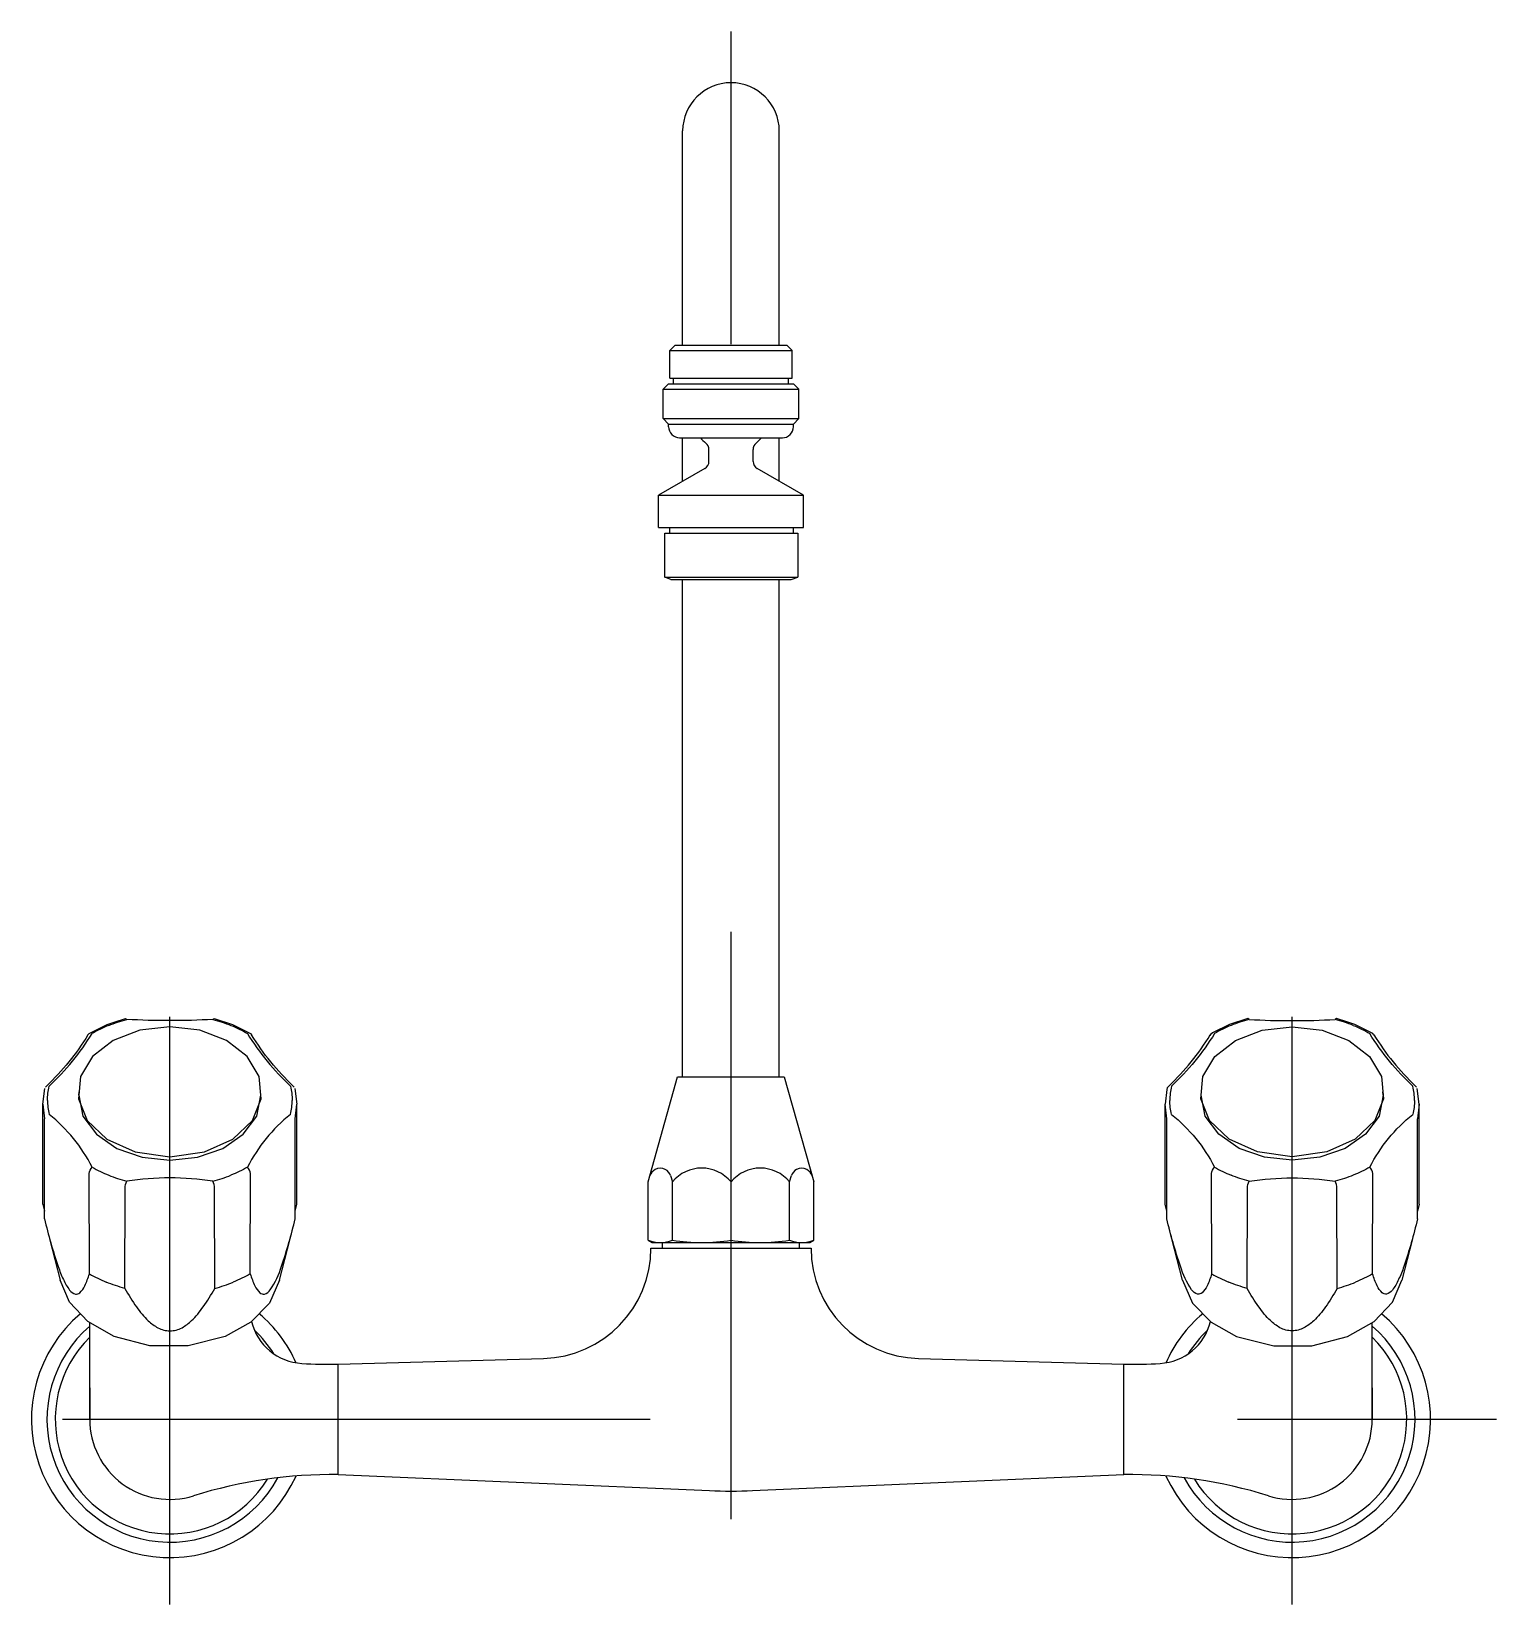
# Model space of a CAD drawing. Extents: x -79.375 to -79.125, y -14.656 to -14.388.
import ezdxf

# ---------------------------------------------------------------- set-up
doc = ezdxf.new("R2010")
doc.units = 0
doc.header["$LTSCALE"] = 0.2
doc.header["$MEASUREMENT"] = 0
doc.linetypes.add('AXES', pattern=[0.54, 0.3, -0.08, 0.08, -0.08])
doc.linetypes.add('CONTINU', pattern=[0])
doc.layers.get('0').update_dxf_attribs({"linetype": 'CONTINUOUS'})
doc.layers.add('DECA_EIXOS', color=5, linetype='AXES')

msp = doc.modelspace()

# ---------------------------------------------------------------- linework, layer by layer
at = {"linetype": 'CONTINU'}
for points in [[(-79.24723, -14.40488, 0.992808), (-79.26368, -14.40488)], [(-79.26608, -14.45526, 0.415833), (-79.2642, -14.45715)], [(-79.24671, -14.45715, 0.415111), (-79.24483, -14.45527)], [(-79.26066, -14.45715, 0.046952), (-79.25974, -14.45804)], [(-79.25921, -14.45915, 0.230081), (-79.25974, -14.45804)], [(-79.25117, -14.45804, 0.229176), (-79.25169, -14.45915)], [(-79.25117, -14.45804, 0.046846), (-79.25025, -14.45715)], [(-79.25991, -14.46238, 0.267952), (-79.2592, -14.46116)], [(-79.25168, -14.46116, 0.267941), (-79.25098, -14.46238)], [(-79.37149, -14.56751, 0.064458), (-79.36415, -14.55852)], [(-79.36136, -14.55715, 0.034202), (-79.36415, -14.55852)], [(-79.36136, -14.55715, -0.031965), (-79.35829, -14.55613)], [(-79.34362, -14.55613, -0.028424), (-79.35829, -14.55613)], [(-79.34362, -14.55613, -0.031991), (-79.34055, -14.55715)], [(-79.34055, -14.55715, -0.0342), (-79.33776, -14.55852)], [(-79.33776, -14.55852, 0.064459), (-79.33042, -14.56751)], [(-79.17315, -14.55852, -0.064458), (-79.18049, -14.56751)], [(-79.17036, -14.55715, 0.034198), (-79.17315, -14.55852)], [(-79.16729, -14.55613, 0.031993), (-79.17036, -14.55715)], [(-79.16729, -14.55613, 0.028424), (-79.15262, -14.55613)], [(-79.14955, -14.55715, 0.031964), (-79.15262, -14.55613)], [(-79.14955, -14.55715, -0.034201), (-79.14676, -14.55852)], [(-79.13942, -14.56751, -0.064459), (-79.14676, -14.55852)], [(-79.36488, -14.55877, -0.065439), (-79.37195, -14.56747)], [(-79.32996, -14.56747, -0.065438), (-79.33703, -14.55877)], [(-79.18095, -14.56747, 0.065439), (-79.17388, -14.55877)], [(-79.14603, -14.55877, 0.06544), (-79.13896, -14.56747)], [(-79.37176, -14.5699, -0.057477), (-79.37149, -14.56751)], [(-79.33042, -14.56751, -0.057515), (-79.33014, -14.5699)], [(-79.18049, -14.56751, 0.057518), (-79.18076, -14.5699)], [(-79.13914, -14.5699, 0.057479), (-79.13942, -14.56751)], [(-79.37176, -14.5699, 0.057484), (-79.37149, -14.57229)], [(-79.33042, -14.57229, 0.057506), (-79.33014, -14.5699)], [(-79.18049, -14.57229, -0.057517), (-79.18076, -14.5699)], [(-79.13914, -14.5699, -0.057483), (-79.13942, -14.57229)], [(-79.36415, -14.58128, 0.105144), (-79.37149, -14.57229)], [(-79.33042, -14.57229, 0.105148), (-79.33776, -14.58128)], [(-79.18049, -14.57229, -0.105146), (-79.17315, -14.58128)], [(-79.14676, -14.58128, -0.105145), (-79.13942, -14.57229)], [(-79.36466, -14.58238, -0.182972), (-79.36415, -14.58128)], [(-79.36415, -14.58128, 0.034206), (-79.36136, -14.58264)], [(-79.36136, -14.58264, 0.031968), (-79.35829, -14.58367)], [(-79.34362, -14.58367, 0.031983), (-79.34055, -14.58264)], [(-79.33776, -14.58128, -0.034216), (-79.34055, -14.58264)], [(-79.33725, -14.58238, 0.182975), (-79.33776, -14.58128)], [(-79.26835, -14.58167, 0.185781), (-79.26927, -14.58277)], [(-79.26663, -14.58167, 0.283666), (-79.26835, -14.58167)], [(-79.26573, -14.5827, 0.1769), (-79.26663, -14.58167)], [(-79.25545, -14.58377, 0.468794), (-79.26542, -14.58377)], [(-79.24548, -14.58377, 0.468795), (-79.25545, -14.58377)], [(-79.24428, -14.58167, 0.177018), (-79.24518, -14.5827)], [(-79.24256, -14.58167, 0.285004), (-79.24428, -14.58167)], [(-79.24164, -14.58277, 0.186176), (-79.24256, -14.58167)], [(-79.17366, -14.58238, -0.182973), (-79.17315, -14.58128)], [(-79.17315, -14.58128, 0.034218), (-79.17036, -14.58264)], [(-79.16729, -14.58367, -0.031983), (-79.17036, -14.58264)], [(-79.14955, -14.58264, -0.031968), (-79.15262, -14.58367)], [(-79.14676, -14.58128, -0.034204), (-79.14955, -14.58264)], [(-79.14625, -14.58238, 0.182966), (-79.14676, -14.58128)], [(-79.35858, -14.58486, -0.098109), (-79.35829, -14.58367)], [(-79.34362, -14.58367, 0.078482), (-79.35829, -14.58367)], [(-79.34333, -14.58486, 0.098153), (-79.34362, -14.58367)], [(-79.16758, -14.58486, -0.098128), (-79.16729, -14.58367)], [(-79.16729, -14.58367, -0.078482), (-79.15262, -14.58367)], [(-79.15233, -14.58486, 0.098112), (-79.15262, -14.58367)], [(-79.37228, -14.59007, 0.023091), (-79.36996, -14.59816, 0.022396), (-79.36907, -14.60041, 0.05865), (-79.368, -14.6022)], [(-79.33385, -14.60213, 0.073396), (-79.33193, -14.59812, 0.022858), (-79.32963, -14.59007)], [(-79.17706, -14.60213, -0.073394), (-79.17898, -14.59812, -0.02286), (-79.18128, -14.59007)], [(-79.13863, -14.59007, -0.023091), (-79.14094, -14.59816, -0.022395), (-79.14184, -14.60041, -0.058652), (-79.1429, -14.6022)], [(-79.28737, -14.61384, 0.406441), (-79.26908, -14.59504)], [(-79.26955, -14.5937, 0.197191), (-79.26543, -14.5937)], [(-79.26543, -14.5937, 0.081682), (-79.25545, -14.5937)], [(-79.25545, -14.5937, 0.081683), (-79.24549, -14.5937)], [(-79.24549, -14.5937, 0.197179), (-79.24136, -14.5937)], [(-79.24183, -14.59505, 0.406298), (-79.22354, -14.61384)], [(-79.368, -14.6022, 0.176629), (-79.36702, -14.60288, 0.205119), (-79.36628, -14.60264, 0.108059), (-79.36542, -14.60146, 0.040856), (-79.36465, -14.59943)], [(-79.36465, -14.59943, 0.034576), (-79.36176, -14.60084)], [(-79.35859, -14.6019, -0.03171), (-79.36176, -14.60084)], [(-79.34332, -14.6019, 0.031492), (-79.34016, -14.60084)], [(-79.33726, -14.59943, -0.03466), (-79.34016, -14.60084)], [(-79.33726, -14.59943, 0.041315), (-79.33648, -14.60148, 0.108685), (-79.33562, -14.60265, 0.20692), (-79.33486, -14.60288, 0.161938), (-79.33385, -14.60213)], [(-79.17365, -14.59943, -0.04131), (-79.17443, -14.60148, -0.108687), (-79.17529, -14.60265, -0.206917), (-79.17605, -14.60288, -0.161928), (-79.17706, -14.60213)], [(-79.17365, -14.59943, 0.034658), (-79.17075, -14.60084)], [(-79.16759, -14.6019, -0.031492), (-79.17075, -14.60084)], [(-79.15232, -14.6019, 0.03149), (-79.14915, -14.60084)], [(-79.14626, -14.59943, -0.034575), (-79.14915, -14.60084)], [(-79.1429, -14.6022, -0.176628), (-79.14389, -14.60288, -0.205127), (-79.14463, -14.60264, -0.108067), (-79.14549, -14.60146, -0.040846), (-79.14626, -14.59943)], [(-79.35859, -14.6019, 0.029192), (-79.35663, -14.60507, 0.049872), (-79.35463, -14.60742, 0.064756), (-79.35297, -14.60862, 0.113752), (-79.35095, -14.60914)], [(-79.35095, -14.60914, 0.118147), (-79.34887, -14.60859, 0.064039), (-79.34726, -14.60739, 0.049683), (-79.34526, -14.60504, 0.028902), (-79.34332, -14.6019)], [(-79.15995, -14.60914, -0.121155), (-79.16204, -14.60859, -0.064037), (-79.16365, -14.60739, -0.049684), (-79.16565, -14.60504, -0.028902), (-79.16759, -14.6019)], [(-79.15232, -14.6019, -0.029194), (-79.15428, -14.60507, -0.049871), (-79.15628, -14.60742, -0.064762), (-79.15794, -14.60862, -0.11375), (-79.15995, -14.60914)], [(-79.36617, -14.60621, 1.252174), (-79.32948, -14.63384)], [(-79.32944, -14.61461, 0.112964), (-79.33575, -14.60621)], [(-79.17516, -14.60621, 0.112965), (-79.18147, -14.61461)], [(-79.18143, -14.63384, 1.252174), (-79.14474, -14.60621)], [(-79.36458, -14.60832, 1.20119), (-79.33256, -14.63415)], [(-79.33705, -14.60755, 0.328335), (-79.32849, -14.61468)], [(-79.33326, -14.61303, 0.062303), (-79.33656, -14.60902)], [(-79.18242, -14.61468, 0.328334), (-79.17386, -14.60755)], [(-79.17834, -14.63415, 1.201192), (-79.14633, -14.60832)], [(-79.17435, -14.60902, 0.062304), (-79.17765, -14.61303)], [(-79.36458, -14.61023, 1.132016), (-79.33432, -14.63438)], [(-79.17659, -14.63438, 1.132017), (-79.14633, -14.61023)], [(-79.32849, -14.61468, 0.021164), (-79.32229, -14.61479)], [(-79.18862, -14.61479, 0.021164), (-79.18242, -14.61468)], [(-79.36458, -14.62417, 0.505827), (-79.34691, -14.6372)], [(-79.164, -14.6372, 0.505426), (-79.14633, -14.62419)], [(-79.32229, -14.63358, 0.077808), (-79.34691, -14.6372)], [(-79.164, -14.6372, 0.077808), (-79.18862, -14.63358)], [(-79.25912, -14.63632, 0.021681), (-79.25179, -14.63632)]]:
    msp.add_lwpolyline(points, format="xyb", dxfattribs=at)
for points in [[(-79.26368, -14.44136), (-79.26368, -14.40488)], [(-79.24723, -14.44136), (-79.24723, -14.40488)], [(-79.26589, -14.4423), (-79.26495, -14.44136)], [(-79.26589, -14.447), (-79.26589, -14.4423)], [(-79.26589, -14.4423), (-79.24502, -14.4423)], [(-79.26495, -14.44136), (-79.24596, -14.44136)], [(-79.24596, -14.44136), (-79.24502, -14.4423)], [(-79.24502, -14.447), (-79.24502, -14.4423)], [(-79.26702, -14.44888), (-79.26608, -14.44794)], [(-79.26702, -14.45387), (-79.26702, -14.44888)], [(-79.26702, -14.44888), (-79.24389, -14.44888)], [(-79.26608, -14.44794), (-79.24483, -14.44794)], [(-79.26589, -14.447), (-79.24502, -14.447)], [(-79.26523, -14.44794), (-79.26523, -14.447)], [(-79.24568, -14.44794), (-79.24568, -14.447)], [(-79.24483, -14.44794), (-79.24389, -14.44888)], [(-79.24389, -14.45386), (-79.24389, -14.44888)], [(-79.26702, -14.45387), (-79.24389, -14.45386)], [(-79.26702, -14.45387), (-79.26608, -14.4548)], [(-79.24483, -14.4548), (-79.24389, -14.45386)], [(-79.26608, -14.45526), (-79.26608, -14.4548)], [(-79.26608, -14.4548), (-79.24483, -14.4548)], [(-79.24483, -14.45527), (-79.24483, -14.4548)], [(-79.2642, -14.45715), (-79.24671, -14.45715)], [(-79.26368, -14.46456), (-79.26368, -14.45715)], [(-79.2592, -14.46116), (-79.25921, -14.45915)], [(-79.25168, -14.46116), (-79.25169, -14.45915)], [(-79.24723, -14.46455), (-79.24723, -14.45715)], [(-79.25991, -14.46238), (-79.26779, -14.46693)], [(-79.24309, -14.46693), (-79.25098, -14.46238)], [(-79.26779, -14.47239), (-79.26779, -14.46693)], [(-79.26779, -14.46693), (-79.24309, -14.46693)], [(-79.24309, -14.47239), (-79.24309, -14.46693)], [(-79.26779, -14.47239), (-79.24309, -14.47239)], [(-79.26593, -14.47239), (-79.26592, -14.47335)], [(-79.24488, -14.47239), (-79.24487, -14.47335)], [(-79.26672, -14.48087), (-79.26672, -14.47335)], [(-79.26672, -14.47335), (-79.24407, -14.47335)], [(-79.24407, -14.47335), (-79.24407, -14.48087)], [(-79.26567, -14.48124), (-79.26672, -14.48087)], [(-79.26672, -14.48087), (-79.24407, -14.48087)], [(-79.24523, -14.48124), (-79.24407, -14.48087)], [(-79.26567, -14.48124), (-79.24523, -14.48124)], [(-79.26368, -14.56591), (-79.26368, -14.48122)], [(-79.24723, -14.56591), (-79.24723, -14.48124)], [(-79.36164, -14.55702), (-79.35849, -14.55597)], [(-79.36026, -14.55656), (-79.35849, -14.55597)], [(-79.35849, -14.55597), (-79.35829, -14.55613)], [(-79.34362, -14.55613), (-79.34342, -14.55597)], [(-79.34342, -14.55597), (-79.34027, -14.55702)], [(-79.16749, -14.55597), (-79.17064, -14.55702)], [(-79.16729, -14.55613), (-79.16749, -14.55597)], [(-79.15242, -14.55597), (-79.15262, -14.55613)], [(-79.15065, -14.55656), (-79.15242, -14.55597)], [(-79.14927, -14.55702), (-79.15242, -14.55597)], [(-79.36488, -14.55877), (-79.36467, -14.55853)], [(-79.36467, -14.55853), (-79.36164, -14.55702)], [(-79.34027, -14.55702), (-79.33724, -14.55853)], [(-79.33724, -14.55853), (-79.33703, -14.55877)], [(-79.17379, -14.55866), (-79.17395, -14.55889)], [(-79.17351, -14.55842), (-79.17388, -14.55877)], [(-79.17064, -14.55702), (-79.17351, -14.55842)], [(-79.14624, -14.55853), (-79.14927, -14.55702)], [(-79.14603, -14.55877), (-79.14624, -14.55853)], [(-79.26955, -14.58377), (-79.26453, -14.56591)], [(-79.26453, -14.56591), (-79.24638, -14.56591)], [(-79.24638, -14.56591), (-79.24136, -14.58377)], [(-79.37257, -14.57056), (-79.37225, -14.56789)], [(-79.37195, -14.56747), (-79.37214, -14.56766)], [(-79.36646, -14.56903), (-79.36641, -14.56845)], [(-79.36646, -14.56903), (-79.36577, -14.57258), (-79.36345, -14.57568), (-79.35996, -14.57807), (-79.35566, -14.57957), (-79.35095, -14.58008), (-79.34625, -14.57957), (-79.34195, -14.57807), (-79.33846, -14.57568), (-79.33614, -14.57258), (-79.33545, -14.56903)], [(-79.33545, -14.56903), (-79.3355, -14.56845)], [(-79.32977, -14.56766), (-79.32996, -14.56747)], [(-79.32966, -14.56789), (-79.32934, -14.57056)], [(-79.18129, -14.56807), (-79.18157, -14.57056)], [(-79.18122, -14.5678), (-79.18129, -14.56807)], [(-79.18122, -14.5678), (-79.18095, -14.56747)], [(-79.17546, -14.56903), (-79.17541, -14.56845)], [(-79.14445, -14.56903), (-79.14514, -14.57258), (-79.14746, -14.57568), (-79.15095, -14.57807), (-79.15525, -14.57957), (-79.15995, -14.58008), (-79.16466, -14.57957), (-79.16896, -14.57807), (-79.17245, -14.57568), (-79.17477, -14.57258), (-79.17546, -14.56903)], [(-79.14445, -14.56903), (-79.1445, -14.56845)], [(-79.13896, -14.56747), (-79.13877, -14.56766)], [(-79.13834, -14.57056), (-79.13866, -14.56789)], [(-79.37257, -14.57056), (-79.37229, -14.57304)], [(-79.37257, -14.58755), (-79.37257, -14.57056)], [(-79.32962, -14.57304), (-79.32934, -14.57056)], [(-79.32934, -14.58755), (-79.32934, -14.57056)], [(-79.18129, -14.57304), (-79.18157, -14.57056)], [(-79.18157, -14.58755), (-79.18157, -14.57056)], [(-79.13834, -14.57056), (-79.13862, -14.57304)], [(-79.13834, -14.58755), (-79.13834, -14.57056)], [(-79.37228, -14.59007), (-79.37229, -14.57304)], [(-79.32963, -14.59007), (-79.32962, -14.57304)], [(-79.18128, -14.59007), (-79.18129, -14.57304)], [(-79.13863, -14.59007), (-79.13862, -14.57304)], [(-79.36465, -14.59943), (-79.36466, -14.58238)], [(-79.33726, -14.59943), (-79.33725, -14.58238)], [(-79.26573, -14.5827), (-79.26542, -14.58377)], [(-79.24548, -14.58377), (-79.24518, -14.5827)], [(-79.17365, -14.59943), (-79.17366, -14.58238)], [(-79.14626, -14.59943), (-79.14625, -14.58238)], [(-79.35859, -14.6019), (-79.35858, -14.58486)], [(-79.34332, -14.6019), (-79.34333, -14.58486)], [(-79.26955, -14.5937), (-79.26955, -14.58377)], [(-79.26543, -14.5937), (-79.26542, -14.58377)], [(-79.24549, -14.5937), (-79.24548, -14.58377)], [(-79.24136, -14.5937), (-79.24136, -14.58377)], [(-79.16759, -14.6019), (-79.16758, -14.58486)], [(-79.15232, -14.6019), (-79.15233, -14.58486)], [(-79.37257, -14.58755), (-79.37228, -14.58875)], [(-79.32963, -14.58875), (-79.32934, -14.58755)], [(-79.18128, -14.58875), (-79.18157, -14.58755)], [(-79.13834, -14.58755), (-79.13863, -14.58875)], [(-79.37228, -14.59007), (-79.37228, -14.58875)], [(-79.32963, -14.59007), (-79.32963, -14.58875)], [(-79.18128, -14.59007), (-79.18128, -14.58875)], [(-79.13863, -14.59007), (-79.13863, -14.58875)], [(-79.37142, -14.59346), (-79.36963, -14.60053)], [(-79.33228, -14.60053), (-79.33004, -14.5917)], [(-79.17863, -14.60053), (-79.18087, -14.5917)], [(-79.13949, -14.59346), (-79.14128, -14.60053)], [(-79.26955, -14.5937), (-79.26885, -14.59411)], [(-79.26908, -14.59504), (-79.24183, -14.59505)], [(-79.26885, -14.59411), (-79.24206, -14.59411)], [(-79.26711, -14.59505), (-79.26711, -14.59409)], [(-79.2438, -14.59505), (-79.2438, -14.59409)], [(-79.24206, -14.59411), (-79.24136, -14.5937)], [(-79.3604, -14.61011), (-79.36489, -14.60755), (-79.36801, -14.60427), (-79.36963, -14.60053)], [(-79.33228, -14.60053), (-79.334, -14.60442), (-79.33718, -14.60767), (-79.34151, -14.61011)], [(-79.17863, -14.60053), (-79.17691, -14.60442), (-79.17373, -14.60767), (-79.1694, -14.61011)], [(-79.15051, -14.61011), (-79.14602, -14.60755), (-79.1429, -14.60427), (-79.14128, -14.60053)], [(-79.36458, -14.62417), (-79.36458, -14.60773)], [(-79.14633, -14.62419), (-79.14633, -14.60773)], [(-79.34151, -14.61011), (-79.34782, -14.61171), (-79.35433, -14.61168), (-79.3604, -14.61011)], [(-79.1694, -14.61011), (-79.16309, -14.61171), (-79.15658, -14.61168), (-79.15051, -14.61011)], [(-79.32229, -14.61479), (-79.28737, -14.61384)], [(-79.32229, -14.63358), (-79.32229, -14.61479)], [(-79.22354, -14.61384), (-79.18862, -14.61479)], [(-79.18862, -14.63358), (-79.18862, -14.61479)], [(-79.36458, -14.61884), (-79.36458, -14.62417)], [(-79.14633, -14.61884), (-79.14633, -14.62419)], [(-79.32229, -14.63358), (-79.25912, -14.63632)], [(-79.25179, -14.63632), (-79.18862, -14.63358)]]:
    msp.add_lwpolyline(points, dxfattribs=at)
for points in [[(-79.35095, -14.5795), (-79.34507, -14.57869), (-79.34023, -14.57649), (-79.33691, -14.57331), (-79.33539, -14.56962), (-79.33574, -14.56585), (-79.33781, -14.56243), (-79.34133, -14.55971), (-79.34587, -14.55797), (-79.35095, -14.55737), (-79.35604, -14.55797), (-79.36058, -14.55971), (-79.3641, -14.56243), (-79.36617, -14.56585), (-79.36652, -14.56962), (-79.365, -14.57331), (-79.36168, -14.57649), (-79.35683, -14.57869)], [(-79.15995, -14.5795), (-79.16583, -14.57869), (-79.17068, -14.57649), (-79.174, -14.57331), (-79.17552, -14.56962), (-79.17517, -14.56585), (-79.1731, -14.56243), (-79.16958, -14.55971), (-79.16504, -14.55797), (-79.15995, -14.55737), (-79.15487, -14.55797), (-79.15033, -14.55971), (-79.14681, -14.56243), (-79.14474, -14.56585), (-79.14439, -14.56962), (-79.14591, -14.57331), (-79.14923, -14.57649), (-79.15407, -14.57869)]]:
    msp.add_lwpolyline(points, close=True, dxfattribs=at)
at = {"layer": 'DECA_EIXOS'}
for points in [[(-79.25545, -14.6412), (-79.25545, -14.38799)], [(-79.35095, -14.65571), (-79.35095, -14.53944)], [(-79.15995, -14.65571), (-79.15995, -14.53944)], [(-79.36923, -14.62419), (-79.12517, -14.62419)]]:
    msp.add_lwpolyline(points, dxfattribs=at)

doc.saveas('drawing.dxf')
